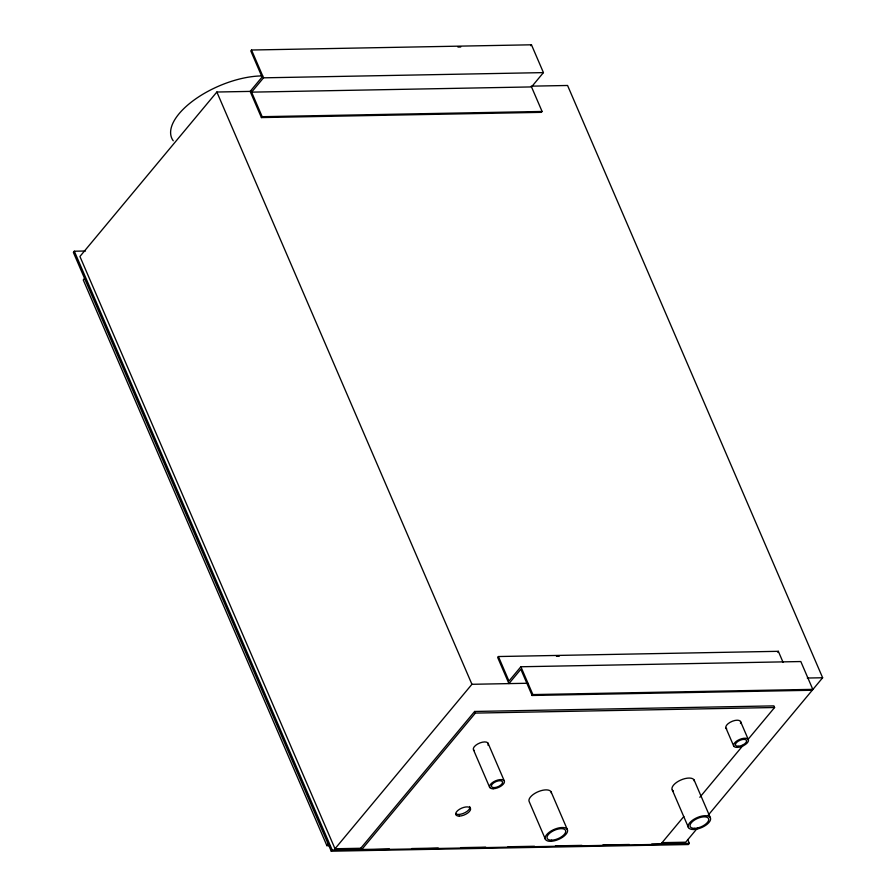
<?xml version="1.0" encoding="UTF-8"?>
<svg xmlns="http://www.w3.org/2000/svg" width="896" height="896" viewBox="0 0 896 896"><rect width="100%" height="100%" fill="white"/><g stroke="black" fill="none" stroke-linecap="round" stroke-linejoin="round"><path stroke-width="1.34" d="M85.49 251.014L74.323 251.216L73.36 252.381L331.251 851.2L688.397 844.536L689.36 843.371L687.702 839.518M251.53 50.019L250.79 50.915L262.069 77.09L250.152 91.403L261.419 117.578L541.352 112.358L542.091 111.462L531.518 86.923L543.435 72.61L531.462 44.8L251.53 50.019L263.514 77.829L251.597 92.142L262.17 116.682L261.419 117.578M251.798 91.37L216.866 92.019L79.923 256.48L335.003 848.747L361.547 848.254M84.986 277.872L83.261 279.944L326.894 845.656L329.683 845.611M530.712 45.696L531.462 44.8M326.894 845.656L328.619 843.584M331.251 851.2L332.214 850.035L389.413 848.971M335.003 848.747L471.934 684.298L527.822 683.256M498.411 656.533L497.661 657.429L508.939 683.603L520.845 669.29L532.123 695.475L812.045 690.256L812.795 689.36L800.811 661.539L520.89 666.758L508.973 681.072L498.411 656.533L778.333 651.314L783.082 662.357M747.891 739.581L774.592 707.515L773.886 705.88L474.656 711.458L360.741 848.266L361.446 849.901L660.677 844.323L683.816 816.536M361.446 849.901L475.362 713.093L774.592 707.515M532.123 695.475L532.874 694.579L812.795 689.36M777.582 652.21L778.333 651.314M699.832 797.294L743.445 744.923M697.346 828.24L685.709 842.206L661.954 842.654M708.086 815.338L822.64 677.757L567.571 85.478L531.238 86.162M457.934 47.051L460.734 46.995M263.514 77.829L543.435 72.61M251.597 92.142L531.518 86.923M262.17 116.682L542.091 111.462M556.45 656.331L559.25 656.275M807.274 678.037L822.64 677.757M411.734 848.546L438.245 848.053M460.566 847.638L485.677 847.168M507.998 846.754L534.509 846.261M555.43 845.869L581.941 845.376M602.862 844.984L629.373 844.491M651.694 844.077L689.36 843.371M740.522 721.47L748.272 739.469M726.006 728.157L733.757 746.155M694.075 779.946L710.282 817.578M672.291 789.97L688.498 827.602M520.89 666.758L532.874 694.579M551.062 791.773L567.269 829.405M545.474 839.429L529.267 801.797A12.006 5.466 -23.3 0 1 538.854 791.414A12.006 5.466 -23.3 0 1 551.398 793.173M216.866 92.019L471.934 684.298M474.656 711.458L475.362 713.093M488.04 743.187L504.246 780.819M473.514 749.874L489.72 787.494M74.323 251.216L332.214 850.035M469.672 806.512A8.008 3.651 -23.3 0 1 465.181 812.56A8.008 3.651 -23.3 0 1 455.874 813.904M474.242 750.579A8.008 3.651 -23.3 0 1 479.909 742.941A8.008 3.651 -23.3 0 1 487.995 745.214M673.366 791.034A12.006 5.466 -23.3 0 1 680.422 780.203A12.006 5.466 -23.3 0 1 694.411 781.346M726.723 728.862A8.008 3.651 -23.3 0 1 732.39 721.224A8.008 3.651 -23.3 0 1 740.477 723.498M173.242 140.773A64.03 29.176 -23.3 0 1 194.197 99.949A64.03 29.176 -23.3 0 1 262.674 75.925M493.147 788.76A8.008 3.651 -23.3 0 0 504.482 781.749A8.008 3.651 -23.3 0 0 493.338 781.962A8.008 3.651 -23.3 0 0 493.147 788.76M494.11 787.618A6.003 2.733 -23.3 0 0 502.611 782.354A6.003 2.733 -23.3 0 0 494.245 782.51A6.003 2.733 -23.3 0 0 494.11 787.618M550.614 841.322A12.006 5.466 -23.3 0 0 567.605 830.805A12.006 5.466 -23.3 0 0 550.883 831.118A12.006 5.466 -23.3 0 0 550.614 841.322M551.578 840.179A10.002 4.558 -23.3 0 0 565.734 831.41A10.002 4.558 -23.3 0 0 551.802 831.667A10.002 4.558 -23.3 0 0 551.578 840.179M693.627 829.506A12.006 5.466 -23.3 0 0 710.618 818.978A12.006 5.466 -23.3 0 0 693.907 819.291A12.006 5.466 -23.3 0 0 693.627 829.506M694.59 828.352A10.002 4.558 -23.3 0 0 708.747 819.582A10.002 4.558 -23.3 0 0 694.814 819.84A10.002 4.558 -23.3 0 0 694.59 828.352M737.184 747.41A8.008 3.651 -23.3 0 0 748.507 740.398A8.008 3.651 -23.3 0 0 737.363 740.611A8.008 3.651 -23.3 0 0 737.184 747.41M738.136 746.267A6.003 2.733 -23.3 0 0 746.637 741.003A6.003 2.733 -23.3 0 0 738.27 741.16A6.003 2.733 -23.3 0 0 738.136 746.267M459.278 816.099A8.008 3.651 -23.3 0 0 470.613 809.077A8.008 3.651 -23.3 0 0 459.469 809.29A8.008 3.651 -23.3 0 0 459.278 816.099"/></g></svg>
